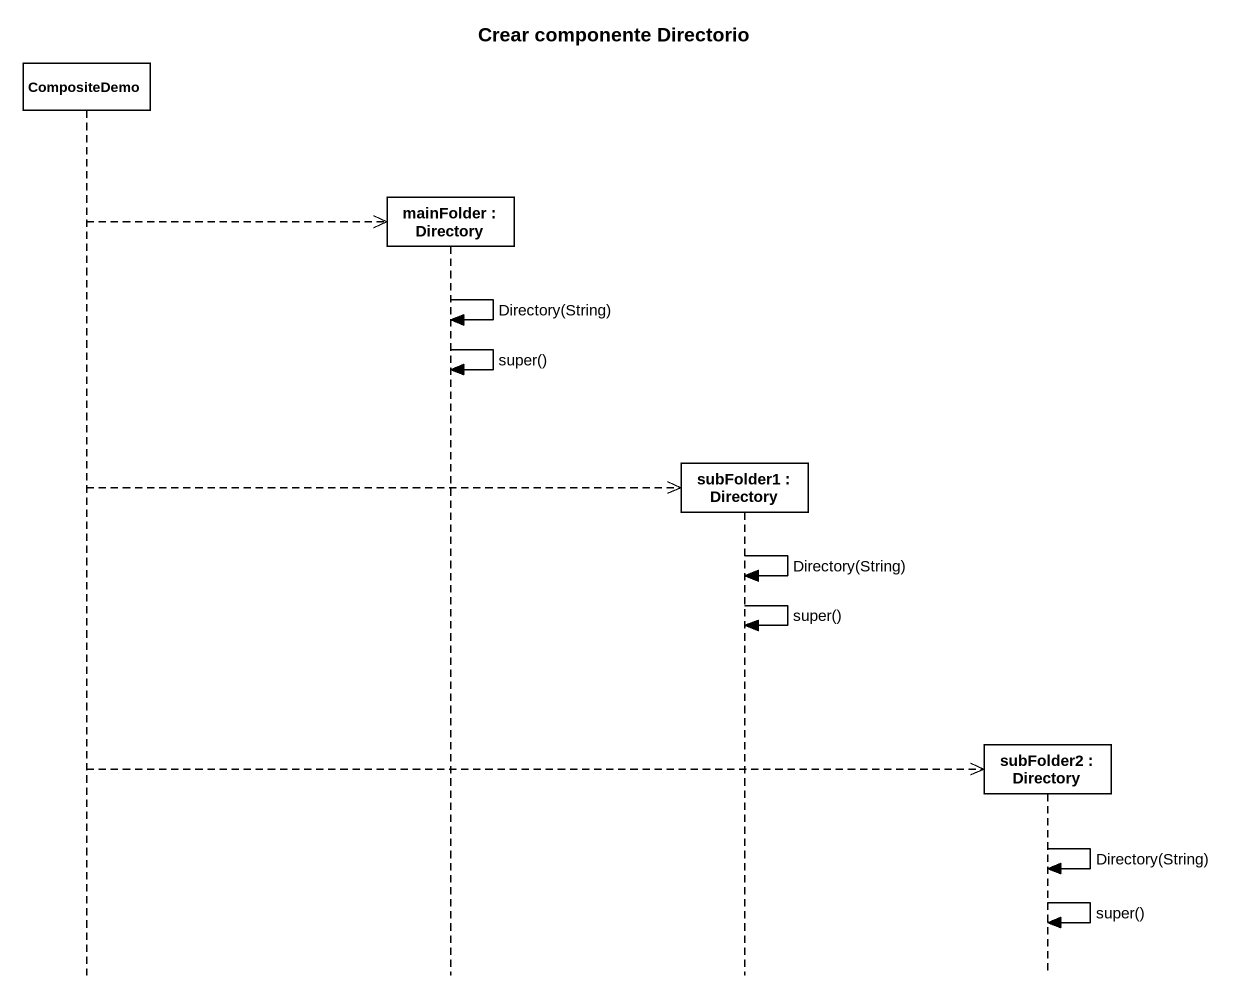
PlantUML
@startuml
title Crear componente Directorio
hide footbox
participant CompositeDemo
participant "mainFolder : Directory" as mainFolder
participant "subFolder1 : Directory" as subFolder1
participant "subFolder2 : Directory" as subFolder2

CompositeDemo -->> mainFolder **
mainFolder -> mainFolder : Directory(String)
mainFolder -> mainFolder : super()
CompositeDemo -->> subFolder1 **
subFolder1 -> subFolder1 : Directory(String)
subFolder1 -> subFolder1 : super()
CompositeDemo -->> subFolder2 **
subFolder2 -> subFolder2 : Directory(String)
subFolder2 -> subFolder2 : super()
@enduml
